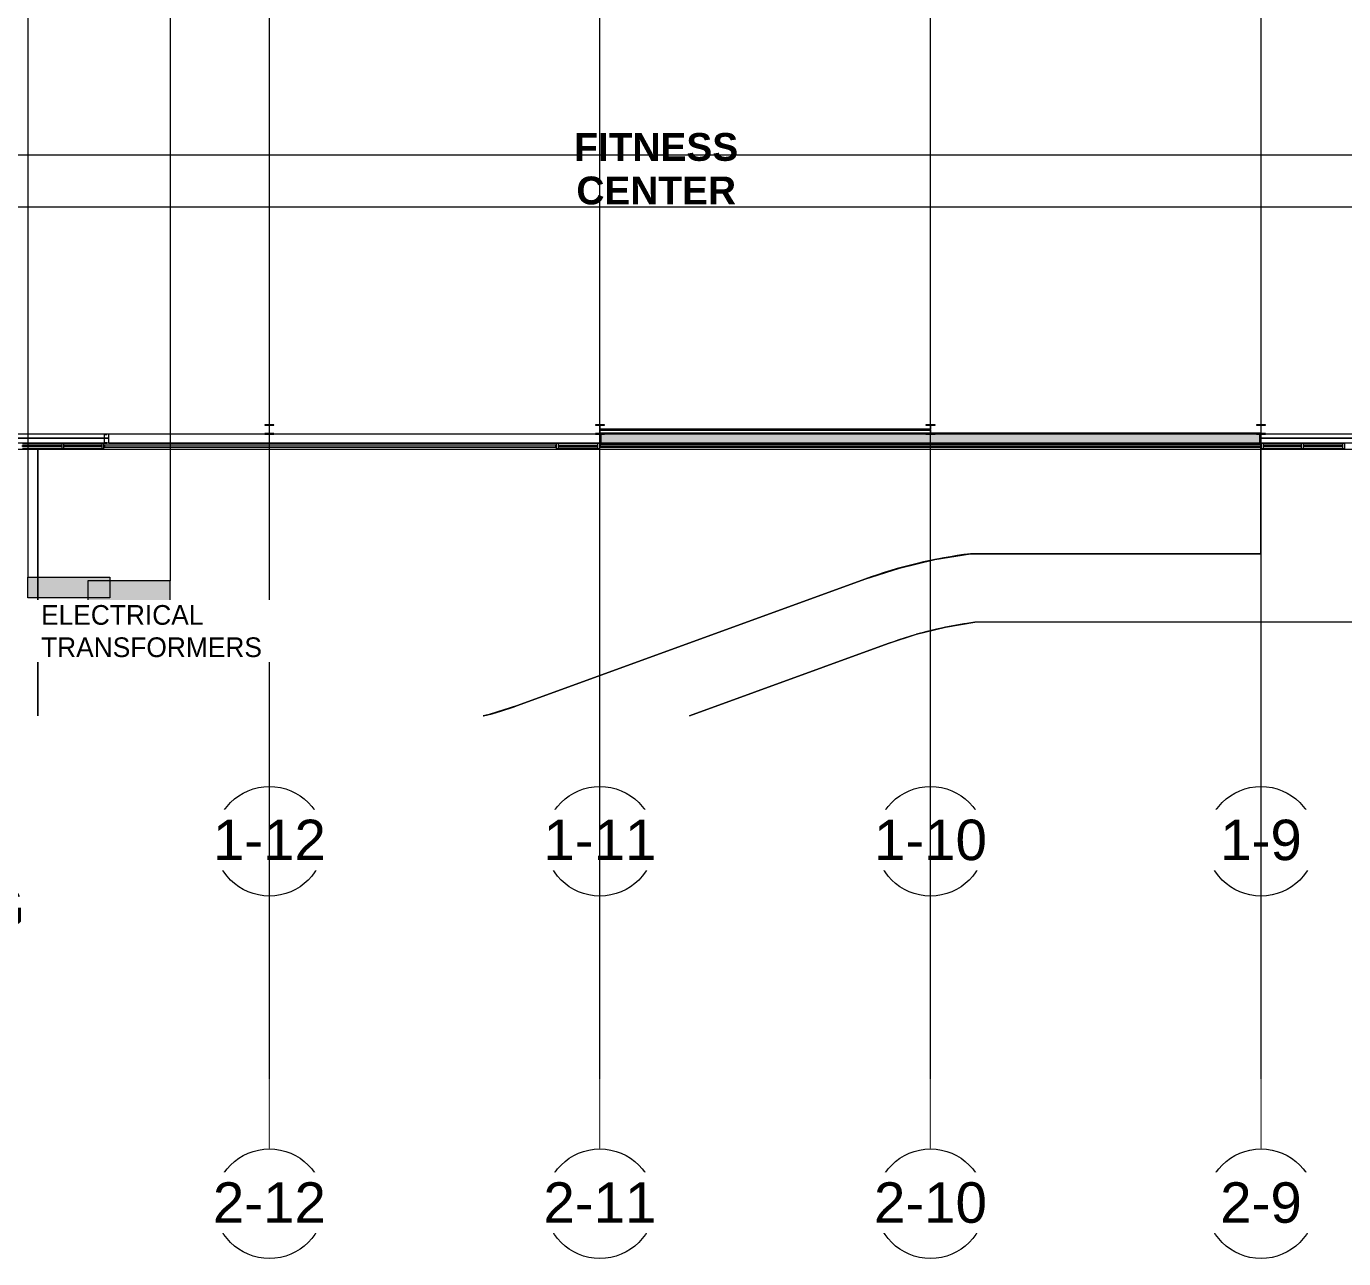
# Model space of a CAD drawing. Header units: inches. Extents: x 25369 to 33161, y -23509 to -20274.
# Drawn here: x 28802 to 29956, y -23509 to -22430 of the extents above; entities that cross this region are included whole.
import ezdxf

# ---------------------------------------------------------------- set-up
doc = ezdxf.new("R2010")
doc.units = ezdxf.units.IN
doc.header["$MEASUREMENT"] = 0
doc.linetypes.add('Grid Line 1_2_', pattern=[0.875, 0.5, -0.125, 0.125, -0.125])
for name, color, linetype, lineweight in [('A-FLOR', 192, 'Continuous', 13), ('A-GLAZ-CURT', 52, 'Continuous', 13), ('A-GLAZ-CWMG', 51, 'Continuous', 13), ('A-SITE-ROAD', 130, 'Continuous', 70), ('A-SITE-SWLK', 140, 'Continuous', 70), ('A-WALL', 113, 'Continuous', 13), ('A-WALL-PATT', 111, 'Continuous', 25), ('C-TOPO', 7, 'Continuous', 13), ('G-ANNO-SYMB', 111, 'Continuous', 9), ('G-ANNO-TEXT', 231, 'Continuous', 9), ('L-SITE-WALL', 31, 'Continuous', 13), ('M-AREA-IDEN', 171, 'Continuous', 9), ('S-BEAM', 12, 'Continuous', 13), ('S-COLS', 52, 'Continuous', 13), ('S-GRID', 1, 'Continuous', 9), ('S-GRID-IDEN', 1, 'Continuous', 9)]:
    doc.layers.add(name, color=color, linetype=linetype, lineweight=lineweight)
doc.styles.add('Arial', font='arial.ttf', dxfattribs={"height": 35.407186})
doc.styles.add('Arial_B', font='arialbd.ttf', dxfattribs={"height": 24.354149})
doc.styles.add('Century Gothic', font='GOTHIC.TTF', dxfattribs={"height": 17.245342})

# ---------------------------------------------------------------- blocks, each defined once
blk = doc.blocks.new('Struct_Xcel_Sports Complex_rvt-2-Overall Floor Plan')
at = {"layer": 'A-FLOR', "color": 43, "lineweight": 9}
for p, q in [((22941.3, -22790.8), (22810.7, -22790.8)), ((22945.3, -22790.8), (22941.6, -22790.8)), ((24133, -22790.8), (23954.3, -22790.8))]:
    blk.add_line(p, q, dxfattribs=at)
at = {"layer": 'L-SITE-WALL', "color": 43, "lineweight": 9}
for p, q in [((22810.7, -22790.8), (22941.3, -22790.8)), ((22941.6, -22790.8), (22945.3, -22790.8)), ((23954.3, -22790.8), (24133, -22790.8)), ((23337.1, -22798.8), (22941, -22798.8)), ((23954.5, -22798.8), (23375.3, -22798.8))]:
    blk.add_line(p, q, dxfattribs=at)
blk = doc.blocks.new('W-Wide Flange-Column - B2_E-1389165-Overall Floor Plan')
at = {"layer": 'S-COLS', "color": 7}
for p, q in [((4, 4.1), (-4, 4.1)), ((-4, 4.1), (-4, 3.7)), ((-4, 3.7), (-0.8, 3.7)), ((-0.1, 3), (-0.1, -3)), ((0.1, -3), (0.1, 3)), ((0.8, 3.7), (4, 3.7)), ((4, 3.7), (4, 4.1)), ((-0.8, -3.7), (-4, -3.7)), ((-4, -3.7), (-4, -4.1)), ((-4, -4.1), (4, -4.1)), ((4, -3.7), (0.8, -3.7)), ((4, -4.1), (4, -3.7))]:
    blk.add_line(p, q, dxfattribs=at)
for centre, start, end in [((-0.8, 3), 0, 90), ((0.8, 3), 90, 180), ((-0.8, -3), 270, 0), ((0.8, -3), 180, 270)]:
    blk.add_arc(centre, 0.691, start, end, dxfattribs=at)
blk = doc.blocks.new('W-Wide Flange-Column - B2_E-V1-Overall Floor Plan')
at = {"layer": 'S-COLS', "lineweight": 9}
h = blk.add_hatch(dxfattribs=at)
h.set_pattern_fill('FP_8', color=253, style=0, pattern_type=2)
h.set_pattern_definition([(225, (29304.517, -22783.178), (19.00703, -19.00703), []), (225, (29304.517, -22811.978), (19.00703, -19.00703), [])])
h.paths.add_polyline_path([(4, 4.1), (-4, 4.1), (-4, 3.7), (-0.8, 3.7), (-0.3, 3.5), (-0.1, 3), (-0.1, 0.7), (0.1, 0.7), (0.1, 0.7), (0.1, 3), (0.3, 3.5), (0.8, 3.7), (4, 3.7)], flags=0)
h.paths.add_polyline_path([(0.1, -0.2), (0, -0.3), (-0.1, -0.3), (-0.1, -3), (-0.3, -3.5), (-0.8, -3.7), (-4, -3.7), (-4, -4.1), (4, -4.1), (4, -3.7), (0.8, -3.7), (0.3, -3.5), (0.1, -3), (0.1, -0.2)], flags=0)
at = {"layer": 'S-COLS', "color": 7}
for p, q in [((4, 4.1), (-4, 4.1)), ((-4, 4.1), (-4, 3.7)), ((-4, 3.7), (-0.8, 3.7)), ((-0.1, 3), (-0.1, 0.7)), ((0.1, 0.6), (0.1, 3)), ((0.8, 3.7), (4, 3.7)), ((4, 3.7), (4, 4.1)), ((-0.8, -3.7), (-4, -3.7)), ((-4, -3.7), (-4, -4.1)), ((-4, -4.1), (4, -4.1)), ((-0.1, -0.3), (-0.1, -3)), ((0.1, -3), (0.1, -0.2)), ((4, -3.7), (0.8, -3.7)), ((4, -4.1), (4, -3.7))]:
    blk.add_line(p, q, dxfattribs=at)
for centre, start, end in [((-0.8, 3), 0, 90), ((0.8, 3), 90, 180), ((-0.8, -3), 270, 0), ((0.8, -3), 180, 270)]:
    blk.add_arc(centre, 0.691, start, end, dxfattribs=at)
blk = doc.blocks.new('W-Wide Flange-Column - B2_E-V2-Overall Floor Plan')
at = {"layer": 'S-COLS', "lineweight": 9}
h = blk.add_hatch(dxfattribs=at)
h.set_pattern_fill('FP_9', color=253, style=0, pattern_type=2)
h.set_pattern_definition([(225, (29594.017, -22783.178), (19.00703, -19.00703), []), (225, (29594.017, -22811.978), (19.00703, -19.00703), [])])
h.paths.add_polyline_path([(4, 4.1), (-4, 4.1), (-4, 3.7), (-0.8, 3.7), (-0.3, 3.5), (-0.1, 3), (-0.1, 0.7), (0.1, 0.7), (0.1, 0.7), (0.1, 3), (0.3, 3.5), (0.8, 3.7), (4, 3.7)], flags=0)
h.paths.add_polyline_path([(-0.1, -0.2), (-0.1, -3), (-0.3, -3.5), (-0.8, -3.7), (-4, -3.7), (-4, -4.1), (4, -4.1), (4, -3.7), (0.8, -3.7), (0.3, -3.5), (0.1, -3), (0.1, -0.3), (-0.1, -0.2)], flags=0)
at = {"layer": 'S-COLS', "color": 7}
for p, q in [((4, 4.1), (-4, 4.1)), ((-4, 4.1), (-4, 3.7)), ((-4, 3.7), (-0.8, 3.7)), ((-0.1, 3), (-0.1, 0.6)), ((0.1, 0.7), (0.1, 3)), ((0.8, 3.7), (4, 3.7)), ((4, 3.7), (4, 4.1)), ((-0.8, -3.7), (-4, -3.7)), ((-4, -3.7), (-4, -4.1)), ((-4, -4.1), (4, -4.1)), ((-0.1, -0.2), (-0.1, -3)), ((0.1, -3), (0.1, -0.3)), ((4, -3.7), (0.8, -3.7)), ((4, -4.1), (4, -3.7))]:
    blk.add_line(p, q, dxfattribs=at)
for centre, start, end in [((-0.8, 3), 0, 90), ((0.8, 3), 90, 180), ((-0.8, -3), 270, 0), ((0.8, -3), 180, 270)]:
    blk.add_arc(centre, 0.691, start, end, dxfattribs=at)
blk = doc.blocks.new('W-Wide Flange-Column - B2_E-V3-Overall Floor Plan')
at = {"layer": 'S-COLS', "color": 7}
for p, q in [((4, 4.1), (-4, 4.1)), ((-4, 4.1), (-4, 3.7)), ((-4, 3.7), (-0.8, 3.7)), ((-0.1, 3), (-0.1, -3)), ((0.1, -3), (0.1, 3)), ((0.8, 3.7), (4, 3.7)), ((4, 3.7), (4, 4.1)), ((-0.8, -3.7), (-4, -3.7)), ((-4, -3.7), (-4, -4.1)), ((-4, -4.1), (4, -4.1)), ((4, -3.7), (0.8, -3.7)), ((4, -4.1), (4, -3.7))]:
    blk.add_line(p, q, dxfattribs=at)
for centre, start, end in [((-0.8, 3), 0, 90), ((0.8, 3), 90, 180), ((-0.8, -3), 270, 0), ((0.8, -3), 180, 270)]:
    blk.add_arc(centre, 0.691, start, end, dxfattribs=at)
blk = doc.blocks.new('Rectangular Mullion - Exterior 2_ x 4_5_-1142339-Overall Floor Plan')
at = {"layer": 'A-GLAZ-CWMG', "color": 7}
for p, q in [((-2, 3), (0, 3)), ((-2, -1.5), (-2, 3)), ((0, 3), (0, -1.5)), ((0, -1.5), (-2, -1.5))]:
    blk.add_line(p, q, dxfattribs=at)
blk = doc.blocks.new('System Panel - INSULATED LOW-E GLAZING _SEE ELEVATIONS FOR U-FACTOR_ SHGC_ _ LT_-827433-Overall Floor Plan')
at = {"layer": 'A-GLAZ-CURT', "color": 7}
for p, q in [((17.09375, -0.25), (-17.09375, -0.25)), ((-17.09375, -0.25), (-17.09375, -1.25)), ((-17.09375, -1.25), (17.09375, -1.25)), ((17.09375, -1.25), (17.09375, -0.25))]:
    blk.add_line(p, q, dxfattribs=at)
at = {"layer": 'A-GLAZ-CURT', "color": 10, "lineweight": 9}
for p, q in [((-17.09375, -1.25), (-17.09375, -0.25)), ((17.09375, -0.25), (-17.09375, -0.25)), ((-17.09375, -1.25), (17.09375, -1.25)), ((17.09375, -0.25), (17.09375, -1.25))]:
    blk.add_line(p, q, dxfattribs=at)
blk = doc.blocks.new('Rectangular Mullion - Exterior 2_ x 4_5_-1115231-Overall Floor Plan')
at = {"layer": 'A-GLAZ-CWMG', "color": 7}
for p, q in [((-1, 3), (1, 3)), ((-1, -1.5), (-1, 3)), ((1, 3), (1, -1.5)), ((1, -1.5), (-1, -1.5))]:
    blk.add_line(p, q, dxfattribs=at)
blk = doc.blocks.new('Rectangular Mullion - Exterior 2_ x 4_5_-V15-Overall Floor Plan')
at = {"layer": 'A-GLAZ-CWMG', "color": 43, "lineweight": 9}
for p, q in [((22206.3, -22795.4), (22240.5, -22795.4)), ((22206.3, -22799.9), (22240.5, -22799.9))]:
    blk.add_line(p, q, dxfattribs=at)
blk = doc.blocks.new('System Panel - INSULATED LOW-E GLAZING _SEE ELEVATIONS FOR U-FACTOR_ SHGC_ _ LT_-1142335-Overall Floor Plan')
at = {"layer": 'A-GLAZ-CURT', "color": 7}
for p, q in [((16.53125, -0.25), (-16.53125, -0.25)), ((-16.53125, -0.25), (-16.53125, -1.25)), ((-16.53125, -1.25), (16.53125, -1.25)), ((16.53125, -1.25), (16.53125, -0.25))]:
    blk.add_line(p, q, dxfattribs=at)
at = {"layer": 'A-GLAZ-CURT', "color": 10, "lineweight": 9}
for p, q in [((-16.53125, -1.25), (-16.53125, -0.25)), ((16.53125, -0.25), (-16.53125, -0.25)), ((-16.53125, -1.25), (16.53125, -1.25)), ((16.53125, -0.25), (16.53125, -1.25))]:
    blk.add_line(p, q, dxfattribs=at)
blk = doc.blocks.new('Rectangular Mullion - Exterior 2_ x 4_5_-1136166-Overall Floor Plan')
at = {"layer": 'A-GLAZ-CWMG', "color": 43, "lineweight": 9}
for p, q in [((23956.5, -22795.4), (23989.6, -22795.4)), ((23956.5, -22799.9), (23989.6, -22799.9))]:
    blk.add_line(p, q, dxfattribs=at)
blk = doc.blocks.new('Rectangular Mullion - Exterior 2_ x 4_5_-1142359-Overall Floor Plan')
at = {"layer": 'A-GLAZ-CWMG', "color": 7}
for p, q in [((-2, 1.5), (0, 1.5)), ((-2, -3), (-2, 1.5)), ((0, 1.5), (0, -3)), ((0, -3), (-2, -3))]:
    blk.add_line(p, q, dxfattribs=at)
blk = doc.blocks.new('Rectangular Mullion - Exterior 2_ x 4_5_-1142353-Overall Floor Plan')
at = {"layer": 'A-GLAZ-CWMG', "color": 7}
for p, q in [((0, 1.5), (-2, 1.5)), ((-2, 1.5), (-2, -3)), ((0, -3), (0, 1.5)), ((-2, -3), (0, -3))]:
    blk.add_line(p, q, dxfattribs=at)
blk = doc.blocks.new('System Panel - INSULATED LOW-E GLAZING _SEE ELEVATIONS FOR U-FACTOR_ SHGC_ _ LT_-827454-Overall Floor Plan')
at = {"layer": 'A-GLAZ-CURT', "color": 7}
for p, q in [((17.09375, 1.25), (-17.09375, 1.25)), ((-17.09375, 1.25), (-17.09375, 0.25)), ((-17.09375, 0.25), (17.09375, 0.25)), ((17.09375, 0.25), (17.09375, 1.25))]:
    blk.add_line(p, q, dxfattribs=at)
at = {"layer": 'A-GLAZ-CURT', "color": 10, "lineweight": 9}
for p, q in [((-17.09375, 0.25), (-17.09375, 1.25)), ((17.09375, 1.25), (-17.09375, 1.25)), ((-17.09375, 0.25), (17.09375, 0.25)), ((17.09375, 1.25), (17.09375, 0.25))]:
    blk.add_line(p, q, dxfattribs=at)
blk = doc.blocks.new('Rectangular Mullion - Exterior 2_ x 4_5_-1060760-Overall Floor Plan')
at = {"layer": 'A-GLAZ-CWMG', "color": 43, "lineweight": 9}
for p, q in [((25834, -22795.4), (25799.8, -22795.4)), ((25834, -22799.9), (25799.8, -22799.9))]:
    blk.add_line(p, q, dxfattribs=at)
blk = doc.blocks.new('Rectangular Mullion - Exterior 2_ x 4_5_-1135321-Overall Floor Plan')
at = {"layer": 'A-GLAZ-CWMG', "color": 43, "lineweight": 9}
for p, q in [((22278.7, -22795.4), (22311.8, -22795.4)), ((22278.7, -22799.9), (22311.8, -22799.9))]:
    blk.add_line(p, q, dxfattribs=at)
blk = doc.blocks.new('Rectangular Mullion - Exterior 2_ x 4_5_-1305167-Overall Floor Plan')
at = {"layer": 'A-GLAZ-CWMG', "color": 43, "lineweight": 9}
for p, q in [((22869.8, -22795.4), (22904, -22795.4)), ((22869.8, -22799.9), (22904, -22799.9))]:
    blk.add_line(p, q, dxfattribs=at)
blk = doc.blocks.new('Rectangular Mullion - Exterior 2_ x 4_5_-1142382-Overall Floor Plan')
at = {"layer": 'A-GLAZ-CWMG', "color": 7}
for p, q in [((0, 3), (-2, 3)), ((-2, 3), (-2, -1.5)), ((0, -1.5), (0, 3)), ((-2, -1.5), (0, -1.5))]:
    blk.add_line(p, q, dxfattribs=at)
blk = doc.blocks.new('Rectangular Mullion - Exterior 2_ x 4_5_-827464-Overall Floor Plan')
at = {"layer": 'A-GLAZ-CWMG', "color": 7}
for p, q in [((-1, 3), (1, 3)), ((-1, -1.5), (-1, 3)), ((1, 3), (1, -1.5)), ((1, -1.5), (-1, -1.5))]:
    blk.add_line(p, q, dxfattribs=at)
blk = doc.blocks.new('Girt_C - 8_D-1665748-Overall Floor Plan')
at = {"layer": 'S-BEAM', "color": 43, "lineweight": 9}
for p, q in [((23081.9, -22787.3), (22945.3, -22787.3)), ((22945.3, -22787.5), (22945.3, -22787.3)), ((22945.3, -22795.1), (22945.3, -22787.5)), ((22945.3, -22795.3), (22945.3, -22795.1)), ((22945.3, -22795.3), (23375.5, -22795.3)), ((23371.4, -22787.3), (23089.9, -22787.3))]:
    blk.add_line(p, q, dxfattribs=at)
blk = doc.blocks.new('Round Bar - 1_-1264636-Overall Floor Plan')
at = {"layer": 'S-BEAM', "color": 43, "lineweight": 9}
for p, q in [((24678.9, -22782.9), (24533.3, -22782.9)), ((24533.3, -22783.9), (24678.9, -22783.9))]:
    blk.add_line(p, q, dxfattribs=at)
for start_param, end_param in [(0, 3.141593), (3.141593, 6.283185)]:
    blk.add_ellipse((24533.3, -22783.4), major_axis=(0, 0.5), ratio=0.440323, start_param=start_param, end_param=end_param, dxfattribs=at)
blk = doc.blocks.new('Round Bar - 1_-1264677-Overall Floor Plan')
at = {"layer": 'S-BEAM', "color": 43, "lineweight": 9}
for p, q in [((24822.9, -22782.9), (24677.3, -22782.9)), ((24677.3, -22783.9), (24822.9, -22783.9))]:
    blk.add_line(p, q, dxfattribs=at)
for start_param, end_param in [(0, 3.141593), (3.141593, 6.283185)]:
    blk.add_ellipse((24822.9, -22783.4), major_axis=(0, 0.5), ratio=0.440323, start_param=start_param, end_param=end_param, dxfattribs=at)
blk = doc.blocks.new('Grid - Grid Head - Circle-14747-Overall Floor Plan')
at = {"layer": 'S-GRID-IDEN'}
blk.add_circle((0, 0), 0.25, dxfattribs=at)
blk = doc.blocks.new('Section - 3_32_ x 3_8_-18514-Overall Floor Plan')
at = {"layer": 'G-ANNO-SYMB'}
blk.add_hatch(color=256, dxfattribs=at).paths.add_polyline_path([(0, 0.375), (0, 0), (-0.09375, 0), (-0.09375, 0.375)], flags=0)
for p, q in [((0, 0.375), (-0.09375, 0.375)), ((-0.09375, 0.375), (-0.09375, 0)), ((0, 0), (0, 0.375)), ((-0.09375, 0), (0, 0))]:
    blk.add_line(p, q, dxfattribs=at)

msp = doc.modelspace()

# ---------------------------------------------------------------- hatches: boundary and pattern name
at = {"layer": 'A-WALL-PATT', "lineweight": 9}
h = msp.add_hatch(dxfattribs=at)
h.set_pattern_fill('FP_18', color=253, style=0, pattern_type=2)
h.set_pattern_definition([(161.57, (5930.086, 0.96), (-7.6802237, -0.0009796), [0, -54.643, 6.067, 0]), (18.43, (5928.166, 0.96), (-7.6802237, 0.0009796), [0, -54.643, 6.067, 0]), (108.43, (5930.086, 0.96), (3.8382953, -19.20136532), [18.211, -42.499]), (71.57, (5928.166, 0.96), (3.8382953, 19.20136532), [18.211, -42.499])])
h.paths.add_polyline_path([(29305.4, -22795.3), (29882.6, -22795.3), (29882.6, -22787.3), (29305.4, -22787.3), (29305.4, -22791.9)], flags=0)
h = msp.add_hatch(dxfattribs=at)
h.set_pattern_fill('FP_20', color=253, style=0, pattern_type=2)
h.set_pattern_definition([(0, (5929.126, 0), (30.72, 7.68), [2.534, -20.506, 2.534, -20.506, -122.88]), (0, (5929.126, 0), (30.72, 7.68), [-46.08, 2.534, -43.546, 2.534, -20.506, -53.76]), (0, (5929.126, 0), (30.72, 7.68), [-115.2, 2.534, -12.826, 2.534, -35.866]), (120, (5940.646, 3.84), (-22.0110751, 22.7643004), [2.534, -20.506, 2.534, -20.506, -122.88]), (120, (5940.646, 3.84), (-22.0110751, 22.7643004), [-46.08, 2.534, -43.546, 2.534, -20.506, -53.76]), (120, (5940.646, 3.84), (-22.0110751, 22.7643004), [-115.2, 2.534, -12.826, 2.534, -35.866]), (240, (5944.486, 19.2), (-8.7089249, -30.4443004), [2.534, -20.506, 2.534, -20.506, -122.88]), (240, (5944.486, 19.2), (-8.7089249, -30.4443004), [-46.08, 2.534, -43.546, 2.534, -20.506, -53.76]), (240, (5944.486, 19.2), (-8.7089249, -30.4443004), [-115.2, 2.534, -12.826, 2.534, -35.866])])
h.paths.add_polyline_path([(29327.8, -22795.8), (29882.6, -22795.8), (29882.6, -22795.3), (29305.4, -22795.3), (29305.4, -22795.8), (29310.2, -22795.8)], flags=0)
h = msp.add_hatch(dxfattribs=at)
h.set_pattern_fill('FP_21', color=253, style=0, pattern_type=2)
h.set_pattern_definition([(0, (5929.126, 0), (0, 24), []), (90, (5929.126, 0), (-24, 1e-15), [])])
h.paths.add_polyline_path([(29882.6, -22796.8), (29882.6, -22795.8), (29305.4, -22795.8), (29305.4, -22796.8), (29871.7, -22796.8)], flags=0)
at = {"layer": 'S-COLS', "lineweight": 9}
h = msp.add_hatch(dxfattribs=at)
h.set_pattern_fill('FP_15', color=253, style=0, pattern_type=2)
h.set_pattern_definition([(45, (5929.126, 0), (-19.00703, 19.00703), []), (45, (5929.126, 28.8), (-19.00703, 19.00703), [])])
h.paths.add_polyline_path([(28872.7, -22795.3), (28872.6, -22795), (28872.3, -22794.9), (28870.7, -22794.7), (28870.7, -22788), (28872.6, -22787.6), (28872.7, -22787.3), (28870.4, -22787.3), (28870.4, -22795.3)], flags=0)

# ---------------------------------------------------------------- linework, layer by layer
at = {"layer": 'A-SITE-ROAD', "color": 43, "lineweight": 9}
for p, q in [((32088, -22952.1), (29633, -22952.1)), ((29383, -23034), (29557, -22970.7))]:
    msp.add_line(p, q, dxfattribs=at)
msp.add_arc((29680.1, -23309), 360, 97.5129, 110, dxfattribs=at)
at = {"layer": 'A-SITE-SWLK', "color": 43, "lineweight": 9}
for p, q in [((28812.1, -23034), (28812.1, -22799.9)), ((29883.4, -22892.1), (29883.4, -22799.4)), ((29629.2, -22892.1), (29883.4, -22892.1)), ((29232.3, -23025), (29536.5, -22914.3))]:
    msp.add_line(p, q, dxfattribs=at)
for centre, radius, start, end in [((29680.1, -23309), 420, 96.9549, 110), ((29129.7, -22743.1), 300, 284.0694, 290)]:
    msp.add_arc(centre, radius, start, end, dxfattribs=at)
at = {"layer": 'A-WALL', "color": 7}
for p, q in [((29593.7, -22786.6), (29304.8, -22786.6)), ((29883.2, -22786.6), (29594.3, -22786.6)), ((29265.9, -22796.9), (28870.5, -22796.9)), ((28870.5, -22796.9), (28870.5, -22798.5)), ((29265.9, -22798.5), (29265.9, -22796.9)), ((29304.6, -22787.3), (29304.6, -22798.6)), ((29883.4, -22796.8), (29304.6, -22796.8)), ((29883.4, -22798.3), (29304.6, -22798.3)), ((29305.4, -22787.3), (29305.4, -22796.8)), ((29882.6, -22795.3), (29305.4, -22795.3)), ((29882.6, -22795.8), (29305.4, -22795.8)), ((29590, -22787.3), (29308.5, -22787.3)), ((29879.5, -22787.3), (29598, -22787.3)), ((29882.6, -22796.8), (29882.6, -22787.3)), ((29883.4, -22798.6), (29883.4, -22787.3)), ((28870.5, -22798.5), (29265.9, -22798.5)), ((29304.6, -22798.6), (29883.4, -22798.6))]:
    msp.add_line(p, q, dxfattribs=at)
at = {"layer": 'C-TOPO', "color": 43, "lineweight": 9}
for p, q in [((28812.1, -22799.9), (28812.1, -23034)), ((28812.1, -23034), (28812.1, -22799.9)), ((29883.4, -22892.1), (29883.4, -22798.8)), ((29883.4, -22798.8), (29883.6, -22798.8)), ((29883.6, -22798.8), (29883.4, -22798.8)), ((29883.4, -22798.8), (29883.4, -22892.1)), ((29566.8, -22904.6), (29597.8, -22897.1)), ((29597.8, -22897.1), (29566.8, -22904.6)), ((29597.8, -22897.1), (29629.2, -22892.1)), ((29629.2, -22892.1), (29597.8, -22897.1)), ((29629.2, -22892.1), (29883.4, -22892.1)), ((29883.4, -22892.1), (29629.2, -22892.1)), ((29536.5, -22914.3), (29566.8, -22904.6)), ((29566.8, -22904.6), (29536.5, -22914.3)), ((29232.3, -23025), (29536.5, -22914.3)), ((29536.5, -22914.3), (29232.3, -23025)), ((29607.2, -22956.4), (29581.9, -22962.6)), ((29581.9, -22962.6), (29607.2, -22956.4)), ((29633, -22952.1), (29607.2, -22956.4)), ((29607.2, -22956.4), (29633, -22952.1)), ((32293.1, -22952.1), (29633, -22952.1)), ((32214, -22952.1), (29633, -22952.1)), ((29557, -22970.7), (29383, -23034)), ((29383, -23034), (29557, -22970.7)), ((29557, -22970.7), (29581.9, -22962.6)), ((29557, -22970.7), (29581.9, -22962.6)), ((29207.4, -23032.9), (29232.3, -23025)), ((29232.3, -23025), (29207.4, -23032.9)), ((29202.2, -23034), (29207.4, -23032.9)), ((29207.4, -23032.9), (29202.2, -23034))]:
    msp.add_line(p, q, dxfattribs=at)
at = {"layer": 'G-ANNO-SYMB'}
for p, q in [((28803.3, -21006.8), (28803.3, -22912.6)), ((28928.1, -21010.1), (28928.1, -22915.8)), ((32512.7, -22588.6), (27922.8, -22588.6))]:
    msp.add_line(p, q, dxfattribs=at)
at = {"layer": 'L-SITE-WALL', "color": 43, "lineweight": 9}
for p, q in [((31162, -22800.8), (28581.5, -22800.8)), ((28870.1, -22798.8), (29266.2, -22798.8)), ((29304.4, -22798.8), (29883.6, -22798.8))]:
    msp.add_line(p, q, dxfattribs=at)
at = {"layer": 'S-COLS', "color": 7}
for p, q in [((28872.7, -22787.3), (28870.4, -22787.3)), ((28870.4, -22787.3), (28870.4, -22795.3)), ((28870.4, -22795.3), (28872.7, -22795.3)), ((28870.7, -22788), (28872.3, -22787.7)), ((28870.7, -22794.7), (28870.7, -22788)), ((28872.3, -22794.9), (28870.7, -22794.7))]:
    msp.add_line(p, q, dxfattribs=at)
for centre, start, end in [((28872.3, -22787.3), 270, 0), ((28872.3, -22795.3), 0, 90)]:
    msp.add_arc(centre, 0.39, start, end, dxfattribs=at)
at = {"layer": 'S-GRID', "linetype": 'Grid Line 1_2_'}
for p, q in [((29015, -23095.8), (29015, -20550.1)), ((29304.5, -23095.8), (29304.5, -20550.1)), ((29594, -23095.8), (29594, -20550.1)), ((29883.5, -23095.8), (29883.5, -20550.1)), ((32356.5, -22543.1), (27400.5, -22543.1)), ((32648.2, -22543.1), (27719.3, -22543.1)), ((32356.5, -22787.3), (27400.5, -22787.3)), ((32260.5, -22795.3), (27496.5, -22795.3)), ((32648.2, -22787.3), (27719.3, -22787.3)), ((32552.2, -22795.3), (27844.6, -22795.3))]:
    msp.add_line(p, q, dxfattribs=at)

# ---------------------------------------------------------------- block references
at = {"color": 250, "lineweight": 5}
msp.add_blockref('Struct_Xcel_Sports Complex_rvt-2-Overall Floor Plan', (5929.1, 0), dxfattribs=at)
at = {"layer": 'A-GLAZ-CURT', "color": 10, "lineweight": 9, "rotation": 180}
for name, p in [('System Panel - INSULATED LOW-E GLAZING _SEE ELEVATIONS FOR U-FACTOR_ SHGC_ _ LT_-827433-Overall Floor Plan', (28816, -22798.4)), ('System Panel - INSULATED LOW-E GLAZING _SEE ELEVATIONS FOR U-FACTOR_ SHGC_ _ LT_-1142335-Overall Floor Plan', (28851.6, -22798.4)), ('System Panel - INSULATED LOW-E GLAZING _SEE ELEVATIONS FOR U-FACTOR_ SHGC_ _ LT_-1142335-Overall Floor Plan', (29902.2, -22798.4)), ('System Panel - INSULATED LOW-E GLAZING _SEE ELEVATIONS FOR U-FACTOR_ SHGC_ _ LT_-827433-Overall Floor Plan', (29937.8, -22798.4))]:
    msp.add_blockref(name, p, dxfattribs=at)
at = {"layer": 'A-GLAZ-CURT', "color": 10, "lineweight": 9}
msp.add_blockref('System Panel - INSULATED LOW-E GLAZING _SEE ELEVATIONS FOR U-FACTOR_ SHGC_ _ LT_-827454-Overall Floor Plan', (29285.3, -22798.4), dxfattribs=at)
at = {"layer": 'A-GLAZ-CWMG', "color": 43, "lineweight": 9}
for name, p in [('Rectangular Mullion - Exterior 2_ x 4_5_-1305167-Overall Floor Plan', (5929.1, 0)), ('Rectangular Mullion - Exterior 2_ x 4_5_-1135321-Overall Floor Plan', (6556.4, 0)), ('Rectangular Mullion - Exterior 2_ x 4_5_-1142382-Overall Floor Plan', (28870.1, -22798.4)), ('Rectangular Mullion - Exterior 2_ x 4_5_-1060760-Overall Floor Plan', (3468.4, 0)), ('Rectangular Mullion - Exterior 2_ x 4_5_-1136166-Overall Floor Plan', (5929.1, 0)), ('Rectangular Mullion - Exterior 2_ x 4_5_-V15-Overall Floor Plan', (7714.4, 0))]:
    msp.add_blockref(name, p, dxfattribs=at)
at = {"layer": 'A-GLAZ-CWMG', "color": 43, "lineweight": 9, "extrusion": (0, 0, -1)}
for name, p in [('Rectangular Mullion - Exterior 2_ x 4_5_-827464-Overall Floor Plan', (-28834.1, -22798.4)), ('Rectangular Mullion - Exterior 2_ x 4_5_-1142339-Overall Floor Plan', (-29883.6, -22798.4)), ('Rectangular Mullion - Exterior 2_ x 4_5_-1115231-Overall Floor Plan', (-29919.7, -22798.4)), ('Rectangular Mullion - Exterior 2_ x 4_5_-1115231-Overall Floor Plan', (-29955.9, -22798.4))]:
    msp.add_blockref(name, p, dxfattribs=at)
at = {"layer": 'A-GLAZ-CWMG', "color": 43, "lineweight": 9, "rotation": 180}
msp.add_blockref('Rectangular Mullion - Exterior 2_ x 4_5_-1142353-Overall Floor Plan', (29266.2, -22798.4), dxfattribs=at)
at = {"layer": 'A-GLAZ-CWMG', "color": 43, "lineweight": 9, "extrusion": (0, 0, -1), "rotation": 180}
msp.add_blockref('Rectangular Mullion - Exterior 2_ x 4_5_-1142359-Overall Floor Plan', (-29304.4, -22798.4), dxfattribs=at)
at = {"layer": 'G-ANNO-SYMB', "extrusion": (0, 0, -1), "xscale": 191.9999999999999, "yscale": 191.9999999999999, "zscale": 191.9999999999999, "rotation": 90.00000000000053}
msp.add_blockref('Section - 3_32_ x 3_8_-18514-Overall Floor Plan', (-28803.3, -22912.6), dxfattribs=at)
at = {"layer": 'G-ANNO-SYMB', "xscale": 191.9999999999999, "yscale": 191.9999999999999, "zscale": 191.9999999999999, "rotation": 89.99999999999947}
msp.add_blockref('Section - 3_32_ x 3_8_-18514-Overall Floor Plan', (28928.1, -22915.8), dxfattribs=at)
at = {"layer": 'S-BEAM', "color": 43, "lineweight": 9}
for name, p in [('Round Bar - 1_-1264636-Overall Floor Plan', (4771.1, 0)), ('Round Bar - 1_-1264677-Overall Floor Plan', (4771.1, 0)), ('Girt_C - 8_D-1665748-Overall Floor Plan', (5929.1, 0))]:
    msp.add_blockref(name, p, dxfattribs=at)
at = {"layer": 'S-COLS', "color": 43, "lineweight": 9, "rotation": 180}
for name, p in [('W-Wide Flange-Column - B2_E-1389165-Overall Floor Plan', (29015, -22783.2)), ('W-Wide Flange-Column - B2_E-V1-Overall Floor Plan', (29304.5, -22783.2)), ('W-Wide Flange-Column - B2_E-V2-Overall Floor Plan', (29594, -22783.2)), ('W-Wide Flange-Column - B2_E-V3-Overall Floor Plan', (29883.5, -22783.2))]:
    msp.add_blockref(name, p, dxfattribs=at)
at = {"layer": 'S-GRID-IDEN', "xscale": 191.9999999999999, "yscale": 191.9999999999999, "zscale": 191.9999999999999}
for p in [(29015, -23143.8), (29304.5, -23143.8), (29594, -23143.8), (29883.5, -23143.8), (29015, -23461.2), (29304.5, -23461.2), (29594, -23461.2), (29883.5, -23461.2)]:
    msp.add_blockref('Grid - Grid Head - Circle-14747-Overall Floor Plan', p, dxfattribs=at)

# ---------------------------------------------------------------- texts
at = {"layer": 'M-AREA-IDEN', "insert": (29353.8, -22523.7), "char_height": 24.35, "width": 166.464, "attachment_point": 2, "line_spacing_factor": 0.938532, "style": 'Arial_B'}
msp.add_mtext('FITNESS\\PCENTER', dxfattribs=at)
at = {"layer": 'S-GRID-IDEN', "insert": (28736.5, -23184.2), "char_height": 35.41, "width": 153.792, "attachment_point": 2, "line_spacing_factor": 0.938532, "style": 'Arial', "bg_fill": 3, "box_fill_scale": 1.25, "bg_fill_color": 0, "bg_fill_transparency": 0}
msp.add_mtext('3-E.G', dxfattribs=at)

# ---------------------------------------------------------------- next in the draw order: texts
at = {"layer": 'S-GRID-IDEN', "char_height": 35.41, "attachment_point": 2, "line_spacing_factor": 0.938532, "style": 'Arial', "bg_fill": 3, "box_fill_scale": 1.25, "bg_fill_color": 0, "bg_fill_transparency": 0}
for s, insert, width in [('1-12', (29015, -23124.9), 117.936), ('1-11', (29304.5, -23124.9), 117.936), ('1-10', (29594, -23124.9), 117.936), ('1-9', (29883.5, -23124.9), 85.104), ('2-12', (29015, -23442.4), 117.936), ('2-11', (29304.5, -23442.4), 117.936), ('2-10', (29594, -23442.4), 117.936), ('2-9', (29883.5, -23442.4), 85.104)]:
    msp.add_mtext(s, dxfattribs=dict(at, insert=insert, width=width))

# ---------------------------------------------------------------- next in the draw order: linework, layer by layer
at = {"layer": 'S-GRID', "linetype": 'Grid Line 1_2_'}
for p, q in [((29015, -23413.2), (29015, -20902.4)), ((29304.5, -23413.2), (29304.5, -20902.4)), ((29594, -23413.2), (29594, -20902.4)), ((29883.5, -23413.2), (29883.5, -20902.4))]:
    msp.add_line(p, q, dxfattribs=at)

# ---------------------------------------------------------------- next in the draw order: texts
at = {"layer": 'G-ANNO-TEXT', "color": 137, "insert": (28815, -22937), "char_height": 17.245, "width": 213.84, "attachment_point": 1, "line_spacing_factor": 0.984117, "style": 'Century Gothic', "bg_fill": 3, "box_fill_scale": 1.25, "bg_fill_color": 0, "bg_fill_transparency": 0}
msp.add_mtext('ELECTRICAL\\PTRANSFORMERS', dxfattribs=at)

doc.saveas('drawing.dxf')
